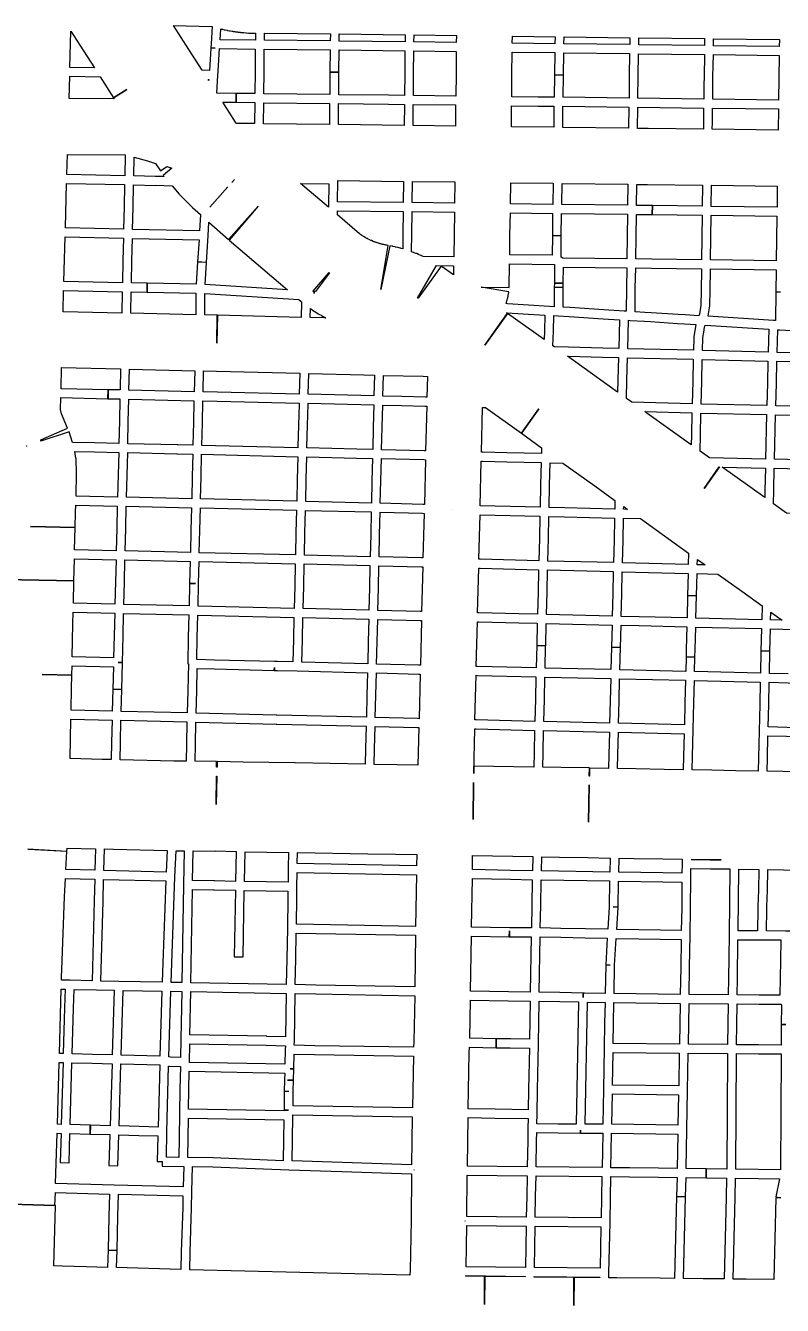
# Model space of a CAD drawing. Extents: x 0 to 1129, y 203 to 1017.
# Drawn here: x 522.6 to 618.1, y 580.8 to 742.2 of the extents above; entities that cross this region are included whole.
import ezdxf

# ---------------------------------------------------------------- set-up
doc = ezdxf.new("R2010")
doc.units = 0
doc.layers.get('0').update_dxf_attribs({"linetype": 'CONTINUOUS'})

msp = doc.modelspace()

# ---------------------------------------------------------------- linework, layer by layer
at = {"color": 1}
for points in [[(528.312956, 741.475378), (529.448889, 739.697378), (531.283333, 736.846933), (528.185933, 736.910422), (528.312956, 741.475378)], [(541.274, 742.173911), (546.092956, 742.068089), (546.114179, 742.068089), (545.987179, 739.866756), (545.944846, 739.351689), (546.50929, 739.3164), (545.944846, 739.344622), (545.775512, 736.515356), (544.886512, 736.536579), (543.20729, 739.147112), (541.274, 742.173911)], [(547.228889, 741.757645), (547.327667, 741.729423), (547.37, 741.722424), (547.412333, 741.715425), (547.652222, 741.65898), (547.708667, 741.644982), (547.772155, 741.637983), (548.012067, 741.581538), (548.047333, 741.574539), (548.0826, 741.574539), (548.329556, 741.518095), (548.371889, 741.511096), (548.428333, 741.504097), (548.668222, 741.468807), (548.717622, 741.461808), (548.767, 741.44781), (549.006889, 741.412521), (549.063333, 741.405522), (549.112734, 741.398523), (549.3526, 741.370301), (549.387889, 741.363302), (549.430222, 741.356302), (549.670111, 741.32808), (549.733622, 741.321081), (549.804155, 741.321081), (550.037, 741.292859), (550.086378, 741.292859), (550.121667, 741.28586), (550.361556, 741.264637), (550.410956, 741.264637), (550.460333, 741.257638), (550.700222, 741.236414), (550.756667, 741.236414), (550.799, 741.236414), (550.911889, 741.229415), (551.074155, 741.222416), (551.236444, 741.222416), (551.610378, 741.229415), (551.596379, 740.347482), (547.151357, 740.39686), (547.228889, 741.757645)], [(552.739266, 741.228422), (561.0366, 741.129644), (561.029601, 740.240644), (552.725223, 740.332355), (552.739266, 741.228422)], [(562.165489, 741.115533), (570.462822, 741.002644), (570.455823, 740.127755), (562.15849, 740.226533), (562.165489, 741.115533)], [(571.591711, 740.988533), (576.939845, 740.917977), (576.925621, 740.043089), (571.584576, 740.113644), (571.591711, 740.988533)], [(583.9954, 740.833311), (589.378778, 740.769822), (589.36478, 739.894933), (583.981379, 739.958422), (583.9954, 740.833311)], [(547.073667, 739.267203), (551.561, 739.217826), (551.561, 739.133159), (551.547002, 739.111936), (551.547002, 739.097938), (551.561, 736.395671), (551.525711, 733.594604), (549.162111, 733.629893), (549.140888, 732.501004), (551.511555, 732.465715), (551.483332, 729.812826), (549.218488, 729.83405), (549.07031, 730.01045), (547.454599, 732.522228), (549.140888, 732.501004), (549.154886, 733.629893), (546.727775, 733.66516), (546.861842, 735.90176), (546.897108, 736.430938), (546.904108, 736.430938), (547.073667, 739.267203)], [(552.682822, 739.203692), (561.015444, 739.111981), (560.987222, 736.296803), (562.116111, 736.282805), (562.144333, 739.09796), (570.441667, 738.999182), (570.413444, 736.184004), (570.385222, 733.368849), (568.374378, 733.390072), (562.087889, 733.46065), (562.116111, 736.282873), (560.987222, 736.289872), (560.959, 733.474694), (552.6546, 733.580538), (552.689889, 736.395716), (552.675891, 739.062694), (552.675891, 739.097983), (552.682822, 739.203692)], [(590.507667, 740.755688), (598.812067, 740.649866), (598.797843, 739.774977), (590.493465, 739.880799), (590.507667, 740.755688)], [(599.940956, 740.635755), (608.245333, 740.536977), (608.231335, 739.655022), (599.926935, 739.760866), (599.940956, 740.635755)], [(609.374222, 740.522889), (617.671556, 740.424111), (617.657557, 739.542155), (609.360224, 739.640956), (609.374222, 740.522889)], [(571.570556, 738.985026), (576.911622, 738.914471), (576.890399, 736.099293), (576.855133, 733.291204), (571.514066, 733.354693), (571.542288, 736.169871), (571.570556, 738.985026)], [(583.967178, 738.829804), (589.350556, 738.766315), (589.315266, 735.958182), (590.444155, 735.936958), (590.479444, 738.752114), (598.783845, 738.646292), (598.741489, 735.831136), (598.706222, 733.023003), (590.387711, 733.128847), (590.444155, 735.936958), (589.315266, 735.950957), (589.258822, 733.135779), (587.240956, 733.157002), (583.910734, 733.199335), (583.946, 736.028624), (583.967178, 738.829804)], [(599.912734, 738.632248), (608.217111, 738.526404), (608.167711, 735.718315), (608.160712, 734.737582), (608.13249, 732.903137), (599.835156, 733.008982), (599.870423, 735.81707), (599.912734, 738.632248)], [(609.346, 738.512406), (617.643333, 738.413605), (617.601, 735.605517), (617.558667, 732.790339), (609.261333, 732.889116), (609.289556, 734.723561), (609.296555, 735.697228), (609.346, 738.512406)], [(528.157711, 735.7886), (532.017111, 735.703933), (533.7034, 733.058111), (535.361444, 734.116444), (533.7034, 733.051044), (533.781, 732.931111), (528.073044, 732.980511), (528.157711, 735.7886)], [(545.620222, 735.386444), (545.711933, 735.386444), (545.704934, 735.252378), (545.620222, 735.386444)], [(552.640511, 732.451333), (560.944889, 732.345489), (560.916667, 729.699667), (552.612289, 729.798444), (552.640511, 732.451333)], [(562.073778, 732.3314), (568.367333, 732.260822), (570.371111, 732.239599), (570.342889, 729.58671), (562.045556, 729.685488), (562.073778, 732.3314)], [(571.5, 732.225556), (576.841044, 732.162067), (576.819821, 729.502111), (571.47171, 729.572667), (571.5, 732.225556)], [(583.8966, 732.070401), (587.233889, 732.028068), (589.237667, 732.006845), (589.216444, 729.346911), (583.875377, 729.4104), (583.8966, 732.070401)], [(590.366556, 731.999846), (598.692111, 731.894001), (598.649778, 729.219957), (590.3454, 729.332846), (590.366556, 731.999846)], [(599.821, 731.879912), (608.118333, 731.774068), (608.090111, 729.967846), (608.083112, 729.107068), (601.105179, 729.198801), (599.778734, 729.2058), (599.821, 731.879912)], [(609.247222, 731.76007), (617.544556, 731.661292), (617.509266, 728.994292), (609.211933, 729.09307), (609.218932, 729.960914), (609.247222, 731.76007)], [(527.875489, 725.925091), (535.178, 725.86158), (535.121556, 723.24398), (527.804956, 723.39918), (527.875489, 725.925091)], [(536.306889, 725.572359), (537.957889, 725.099648), (539.002111, 724.79627), (539.594778, 723.879025), (540.399111, 724.394092), (541.055266, 724.203603), (539.961667, 723.279314), (540.088667, 723.131159), (538.959778, 723.159381), (538.959778, 723.145157), (536.250444, 723.215735), (536.306889, 725.572359)], [(527.776734, 722.270517), (535.093333, 722.115317), (535.022778, 719.307183), (534.966333, 716.499095), (527.621489, 716.654294), (527.776734, 722.270517)], [(536.222222, 722.087027), (539.016222, 722.016449), (539.016222, 722.030673), (541.0694, 721.981273), (541.774956, 721.148717), (541.916067, 720.979384), (542.064222, 720.831206), (543.397711, 719.490673), (543.524734, 719.36365), (543.644667, 719.250761), (544.660667, 718.354717), (544.540734, 716.287428), (536.095222, 716.470895), (536.151667, 719.278984), (536.222222, 722.087027)], [(548.117889, 721.833027), (545.846, 719.271849), (545.846, 719.285847), (548.117889, 721.833027)], [(548.957489, 722.778449), (548.964488, 722.778449), (548.61171, 722.390405), (548.957489, 722.778449)], [(557.290111, 722.270517), (560.824956, 722.228206), (560.803733, 719.420072), (560.803733, 719.271917), (557.290111, 722.270517)], [(561.960889, 722.630294), (570.272333, 722.531516), (570.237044, 719.864516), (561.939711, 719.963294), (561.960889, 722.630294)], [(571.401222, 722.517405), (576.735222, 722.453916), (576.699933, 719.786893), (571.365933, 719.850405), (571.401222, 722.517405)], [(583.790778, 722.362182), (589.124778, 722.291627), (589.089489, 719.624627), (583.755489, 719.695182), (583.790778, 722.362182)], [(590.253667, 722.277516), (598.558067, 722.164627), (598.515711, 719.511738), (590.218378, 719.610516), (590.253667, 722.277516)], [(599.686956, 722.150516), (601.020444, 722.143517), (607.984289, 722.051783), (607.949, 719.391827), (601.655444, 719.46945), (601.641446, 718.340561), (607.935002, 718.262938), (607.892668, 715.447783), (607.850335, 712.632628), (601.563824, 712.717294), (599.560046, 712.745517), (599.609446, 715.553605), (599.630669, 718.368783), (601.641491, 718.340561), (601.64849, 719.46945), (599.644713, 719.497672), (599.686956, 722.150516)], [(609.113178, 722.037627), (617.410511, 721.938849), (617.382289, 719.271849), (609.077889, 719.377694), (609.113178, 722.037627)], [(551.934956, 719.419824), (548.266067, 715.130046), (555.625, 708.850624), (545.253333, 709.50678), (545.422667, 712.314891), (544.293778, 712.378402), (544.124444, 709.55618), (537.943778, 709.683157), (537.915556, 708.554268), (544.089178, 708.427291), (544.089178, 705.703824), (535.855333, 705.901379), (535.918822, 708.589557), (537.915556, 708.554268), (537.936779, 709.683157), (535.947089, 709.718446), (536.003534, 712.526557), (536.067045, 715.341735), (544.470201, 715.158268), (544.293823, 712.378402), (545.422712, 712.321958), (545.620267, 715.680402), (545.726112, 717.394891), (548.181445, 715.214713), (551.934956, 719.419824)], [(561.925622, 718.834224), (570.222956, 718.735446), (570.187667, 715.920268), (570.159444, 714.008224), (569.954822, 714.071735), (569.891333, 714.092958), (569.827845, 714.106957), (569.595, 714.170445), (569.545622, 714.177444), (569.503266, 714.184444), (569.2634, 714.247932), (569.214, 714.254931), (569.171667, 714.276154), (568.924734, 714.325555), (568.861222, 714.346778), (568.797711, 714.353777), (568.550778, 714.410221), (567.414822, 708.878666), (568.325, 714.452532), (568.162734, 714.480754), (568.092155, 714.487753), (568.035711, 714.501752), (567.936956, 714.51575), (567.908734, 714.522749), (567.767622, 714.550971), (567.668822, 714.579193), (567.626511, 714.586193), (567.541845, 714.607416), (567.4854, 714.621414), (567.3866, 714.649636), (567.337222, 714.656635), (567.259622, 714.684857), (567.203178, 714.691857), (567.104378, 714.727123), (567.090379, 714.727123), (566.97749, 714.76239), (566.956267, 714.769389), (566.85749, 714.804678), (566.815156, 714.825901), (566.73049, 714.854123), (566.674045, 714.875346), (566.589378, 714.903568), (566.539978, 714.924791), (566.455312, 714.960058), (566.434089, 714.967057), (566.215378, 715.058791), (566.151866, 715.087013), (566.060133, 715.13639), (566.024866, 715.150389), (565.8132, 715.256233), (565.799201, 715.256233), (565.777978, 715.263232), (565.707445, 715.312633), (565.658045, 715.326631), (565.651046, 715.33363), (565.566379, 715.383007), (565.516979, 715.404231), (565.446424, 715.453631), (565.411135, 715.467629), (565.319424, 715.53114), (565.291201, 715.545138), (565.213579, 715.594539), (565.164201, 715.615762), (565.086602, 715.672206), (565.044246, 715.700428), (565.016023, 715.714427), (564.966646, 715.749693), (564.917268, 715.784982), (564.839646, 715.841427), (564.811424, 715.855425), (564.776157, 715.883647), (564.726757, 715.918914), (564.719758, 715.925913), (561.918691, 718.317735), (561.925622, 718.834224)], [(571.351845, 718.721335), (576.685845, 718.657824), (576.636444, 715.849735), (576.601178, 713.020446), (572.734734, 713.069824), (572.572444, 713.140402), (572.530111, 713.1544), (572.494822, 713.175623), (572.254956, 713.267334), (572.2126, 713.295556), (572.156155, 713.31678), (571.923333, 713.415557), (571.873933, 713.429556), (571.831622, 713.443554), (571.591711, 713.535287), (571.556444, 713.549286), (571.521178, 713.56351), (571.288333, 713.648176), (571.281334, 713.648176), (571.316623, 715.905954), (571.351845, 718.721335)], [(583.7414, 718.566113), (589.0754, 718.495557), (589.040111, 715.687446), (590.169, 715.673448), (590.204289, 718.481559), (598.501622, 718.382781), (598.480399, 715.57467), (598.430999, 712.759492), (590.373577, 712.858293), (590.133666, 712.978226), (590.168955, 715.666381), (589.040066, 715.687604), (589.004777, 713.204049), (583.663733, 713.274604), (583.691955, 715.751093), (583.7414, 718.566113)], [(609.063778, 718.248669), (617.368155, 718.142825), (617.325845, 715.228892), (617.283489, 712.519558), (608.979111, 712.618313), (609.021444, 715.433491), (609.063778, 718.248669)], [(527.586222, 715.525293), (534.938111, 715.370093), (534.8746, 712.554915), (534.818155, 709.746804), (527.423933, 709.894982), (527.586222, 715.525293)], [(574.435111, 711.919667), (576.587044, 711.891444), (576.573046, 710.727266), (574.999646, 711.849111), (572.099801, 707.792155), (572.043357, 707.799154), (574.435111, 711.919667)], [(583.649667, 712.145602), (589.322333, 712.068003), (589.287044, 709.690269), (590.415933, 709.676271), (590.444155, 711.729449), (598.416956, 711.630649), (598.367556, 709.062426), (598.332289, 706.155537), (598.113556, 706.169761), (595.524155, 706.332028), (591.234378, 706.607183), (590.380667, 706.656583), (590.408889, 709.15425), (589.28, 709.168248), (589.251778, 706.727026), (588.694378, 706.762315), (583.360378, 707.100982), (583.184, 707.11498), (583.205223, 707.171425), (583.205223, 707.178424), (583.24049, 707.270157), (583.247489, 707.305424), (583.254488, 707.34069), (583.28271, 707.425357), (583.296708, 707.467713), (583.310706, 707.502979), (583.33193, 707.59469), (583.346154, 707.622912), (583.353153, 707.644135), (583.367151, 707.735846), (583.381149, 707.75007), (583.388148, 707.771294), (583.402372, 707.85596), (583.409371, 707.877183), (583.409371, 707.905406), (583.437594, 707.990072), (583.444593, 708.032428), (583.458817, 708.081806), (583.472815, 708.166472), (583.479814, 708.194695), (583.479814, 708.208693), (583.501037, 708.300404), (583.508036, 708.34276), (583.515035, 708.378026), (583.536258, 708.469737), (583.536258, 708.483961), (583.543258, 708.505184), (583.550257, 708.589851), (580.050701, 709.175451), (583.606701, 709.126073), (583.649667, 712.145602)], [(560.8814, 711.02369), (560.916667, 710.988401), (559.181, 708.624801), (559.018734, 708.6318), (559.00451, 708.3778), (558.99751, 708.370801), (559.011509, 708.631846), (558.842175, 708.645844), (560.8814, 711.02369)], [(599.545845, 711.616289), (601.549622, 711.588067), (607.836111, 711.5034), (607.800822, 708.695266), (607.7726, 706.959622), (607.7726, 706.9314), (607.596222, 705.781333), (607.525667, 705.590822), (605.768822, 705.696667), (604.908067, 705.746067), (601.493178, 705.957711), (600.717044, 706.014155), (599.461178, 706.091778), (599.496444, 709.048067), (599.545845, 711.616289)], [(608.965, 711.489334), (617.2694, 711.390579), (617.234111, 708.582445), (617.798556, 708.568447), (617.234111, 708.575446), (617.191778, 704.98418), (616.944822, 704.998178), (608.689845, 705.513245), (608.689845, 705.527243), (608.696844, 705.569576), (608.894399, 706.83251), (608.901398, 706.874865), (608.901398, 706.910132), (608.929621, 708.674021), (608.965, 711.489334)], [(527.395711, 708.765912), (534.789933, 708.617734), (534.726444, 705.929556), (527.325178, 706.09889), (527.395711, 708.765912)], [(589.28, 709.168), (590.408889, 709.161001), (590.415888, 709.676045), (589.286999, 709.683044), (589.28, 709.168)], [(545.218067, 708.384822), (557.057266, 707.622822), (557.410067, 707.319444), (557.360667, 705.379178), (546.819667, 705.6614), (546.720889, 702.133622), (546.777333, 705.6614), (545.218067, 705.689622), (545.218067, 708.384822)], [(558.517778, 706.479754), (558.708289, 706.352732), (558.743556, 706.331509), (558.778822, 706.303286), (558.983444, 706.169242), (559.025778, 706.14102), (559.061044, 706.119797), (559.265667, 705.992797), (559.308, 705.964575), (559.343266, 705.943351), (559.547889, 705.816329), (559.604333, 705.788107), (559.653711, 705.75284), (559.858333, 705.639951), (559.893622, 705.625953), (559.928889, 705.597731), (560.140556, 705.484842), (560.182889, 705.45662), (560.225222, 705.428398), (560.436889, 705.315509), (560.458112, 705.30151), (558.489601, 705.350911), (558.517778, 706.479754)], [(583.268667, 705.971754), (583.28989, 705.971754), (588.080601, 705.675398), (588.038267, 703.657532), (588.010045, 702.578021), (583.388645, 705.887088), (580.502934, 701.858354), (583.360423, 705.908243), (583.268667, 705.971754)], [(589.209444, 705.597911), (589.773889, 705.562622), (591.163845, 705.477956), (595.453622, 705.209867), (597.499711, 705.0758), (597.415044, 701.449245), (595.390111, 701.498622), (591.093266, 701.604467), (589.315266, 701.6468), (589.117711, 701.787911), (589.167111, 703.629423), (589.209444, 705.597911)], [(598.6286, 705.012289), (598.854378, 704.998065), (600.646511, 704.885176), (601.4226, 704.842865), (604.837489, 704.617088), (605.705333, 704.567687), (607.144667, 704.475977), (607.144667, 704.468977), (607.137668, 704.426644), (607.017712, 703.714044), (606.890712, 702.937911), (606.883713, 702.8956), (606.883713, 702.853244), (606.834313, 701.230489), (604.77409, 701.272799), (600.58309, 701.3716), (598.544023, 701.420977), (598.6286, 705.012289)], [(608.315889, 704.405421), (616.331, 703.904488), (616.2534, 700.997599), (607.963111, 701.202221), (608.012511, 702.796754), (608.012511, 702.824977), (608.132444, 703.523488), (608.231222, 704.151421), (608.238221, 704.165645), (608.315889, 704.405421)], [(617.459889, 703.826888), (617.713889, 703.812664), (625.743111, 703.325842), (625.679622, 700.792886), (617.382289, 700.969286), (617.459889, 703.826888)], [(590.952155, 700.475488), (591.065044, 700.475488), (595.361889, 700.369643), (597.386822, 700.320266), (597.309222, 697.50511), (597.273933, 695.945821), (591.693, 699.94631), (590.952155, 700.475488)], [(527.134667, 699.050469), (534.564155, 698.874069), (534.507711, 696.22118), (533.011933, 696.249402), (532.997935, 695.120513), (534.479579, 695.092291), (534.423135, 692.291247), (534.359646, 689.476069), (531.297535, 689.53958), (528.531757, 689.603091), (528.080201, 690.950691), (524.524201, 689.765358), (524.531201, 689.948802), (527.903734, 691.423402), (527.120578, 693.208469), (526.986534, 693.758802), (527.028845, 695.261624), (532.9908, 695.120513), (533.012023, 696.249402), (527.064201, 696.383469), (527.134667, 699.050469)], [(535.693044, 698.845846), (543.926889, 698.655358), (543.8634, 695.995402), (535.6366, 696.192958), (535.693044, 698.845846)], [(598.515711, 700.292043), (600.554778, 700.242666), (604.745778, 700.143865), (606.806, 700.101555), (606.742511, 697.293421), (606.664889, 694.471199), (599.066067, 694.668754), (598.388734, 695.148532), (598.438111, 697.476888), (598.515711, 700.292043)], [(607.934889, 700.073332), (616.225178, 699.86871), (616.161667, 697.067643), (616.091111, 694.259555), (607.793778, 694.442977), (607.8714, 697.265199), (607.934889, 700.073332)], [(617.354067, 699.840488), (625.6514, 699.664088), (625.587889, 696.855999), (625.524378, 694.040821), (617.22, 694.231332), (617.290556, 697.032377), (617.354067, 699.840488)], [(545.055778, 698.634202), (546.671489, 698.60598), (557.184289, 698.323758), (557.120778, 695.706135), (546.805556, 695.938958), (544.992289, 695.981313), (545.055778, 698.634202)], [(558.313178, 698.295536), (565.269933, 698.126202), (566.596378, 698.09798), (566.539933, 695.480358), (558.249667, 695.677913), (558.313178, 698.295536)], [(567.725266, 698.069758), (572.748822, 697.949802), (573.278, 697.935804), (573.214511, 695.318182), (573.031044, 695.325181), (570.032444, 695.395736), (567.668822, 695.452181), (567.725266, 698.069758)], [(535.608378, 695.064227), (543.835178, 694.866671), (543.785778, 692.115027), (543.701111, 689.271627), (541.782, 689.306893), (541.697333, 689.306893), (535.488444, 689.448004), (535.551933, 692.263182), (535.608378, 695.064227)], [(544.964067, 694.852583), (546.777333, 694.810227), (557.113711, 694.577405), (557.113711, 694.457471), (557.113711, 694.443247), (557.022, 691.762136), (556.937333, 689.123381), (556.937333, 689.109157), (556.937333, 689.095159), (556.937333, 688.939914), (544.83, 689.243314), (544.914667, 692.086714), (544.964067, 694.852583)], [(558.2426, 694.549228), (566.511711, 694.351672), (566.448222, 691.543561), (566.448222, 691.536562), (566.377667, 688.721406), (564.373889, 688.770784), (558.066222, 688.911895), (558.066222, 689.081228), (558.066222, 689.088228), (558.066222, 689.109451), (558.150889, 691.727073), (558.2426, 694.422295), (558.2426, 694.436294), (558.2426, 694.443293), (558.2426, 694.549228)], [(567.6406, 694.323111), (570.004222, 694.266667), (573.002822, 694.196111), (573.186289, 694.189112), (573.045178, 688.558801), (572.875845, 688.5658), (567.506556, 688.6928), (567.577111, 691.515023), (567.6406, 694.323111)], [(580.241845, 694.012667), (580.418222, 694.005668), (580.601667, 693.998668), (585.124289, 690.76018), (587.325622, 693.843446), (587.332622, 693.843446), (585.124244, 690.76018), (587.671288, 688.93278), (587.650065, 688.206046), (583.31091, 688.304846), (580.284065, 688.382446), (580.100643, 688.389445), (580.241845, 694.012667)], [(600.702956, 693.490556), (606.636667, 693.342378), (606.573178, 690.534289), (606.544956, 689.313667), (600.956956, 693.314155), (600.702956, 693.490556)], [(607.765556, 693.314155), (616.062889, 693.130734), (615.928822, 687.507444), (608.838, 687.669711), (607.659711, 688.516378), (607.702067, 690.506067), (607.765556, 693.314155)], [(617.191778, 693.102511), (625.496155, 692.912), (625.432667, 690.103889), (625.355044, 687.288734), (617.057711, 687.479222), (617.191778, 693.102511)], [(522.732, 689.165602), (522.732, 689.158602), (522.661444, 689.137379), (522.732, 689.165602)], [(528.806822, 688.467113), (531.269222, 688.410668), (534.345444, 688.347157), (534.345444, 688.333159), (534.345444, 688.318935), (534.267845, 685.532002), (534.190222, 682.716846), (528.962067, 682.829735), (529.025556, 685.771891), (529.032555, 685.948268), (529.025556, 686.124668), (528.990289, 687.133602), (528.976065, 687.50049), (528.912576, 687.860335), (528.806822, 688.467113)], [(535.474333, 688.319003), (541.669111, 688.177892), (541.753778, 688.177892), (543.672889, 688.142625), (543.6094, 685.320403), (543.545889, 682.505225), (535.319111, 682.688692), (535.396734, 685.49678), (535.474333, 688.304914), (535.474333, 688.311913), (535.474333, 688.319003)], [(544.801778, 688.114222), (556.930289, 687.810822), (556.859711, 684.995667), (556.796222, 682.187556), (544.674778, 682.476822), (544.738289, 685.292), (544.801778, 688.114222)], [(558.059178, 687.7826), (564.345667, 687.641489), (566.349444, 687.592111), (566.285933, 684.784), (566.208333, 681.968822), (557.925111, 682.159333), (557.9886, 684.967444), (558.059178, 687.7826)], [(567.478333, 687.564047), (572.847622, 687.437047), (573.016956, 687.430048), (572.889933, 681.792648), (572.706511, 681.799647), (567.337222, 681.940758), (567.414822, 684.748892), (567.478333, 687.564047)], [(580.072511, 687.260669), (580.255933, 687.25367), (583.282778, 687.17607), (587.621933, 687.07727), (587.558444, 684.255048), (587.494956, 681.439892), (579.945489, 681.623337), (580.072511, 687.260669)], [(588.750822, 687.04898), (590.373622, 686.999602), (594.388222, 684.128003), (596.928222, 682.307647), (596.9, 681.20698), (590.592333, 681.362225), (588.623845, 681.411602), (588.687333, 684.226758), (588.750822, 687.04898)], [(610.086822, 686.51269), (610.101046, 686.51269), (608.167801, 683.81749), (610.086822, 686.51269)], [(610.467845, 686.505691), (615.9006, 686.378691), (615.844155, 683.57058), (615.844155, 683.563581), (615.822932, 682.667514), (610.467845, 686.505691)], [(617.029489, 686.350469), (625.326822, 686.15998), (625.263333, 683.344802), (625.192778, 680.536691), (618.581711, 680.691913), (616.937778, 681.870202), (616.973044, 683.542358), (617.029489, 686.350469)], [(528.933845, 681.701162), (534.162, 681.588274), (534.098511, 678.766051), (534.035, 675.950873), (528.7786, 676.077873), (528.856222, 678.864807), (523.211778, 679.020051), (528.856222, 678.871873), (528.905622, 680.833318), (528.933845, 681.701162)], [(535.290889, 681.560051), (543.517667, 681.376584), (543.447111, 678.554362), (543.376556, 675.725096), (535.163889, 675.922651), (535.2274, 678.744873), (535.290889, 681.560051)], [(544.646556, 681.348362), (556.768, 681.059096), (556.697444, 678.243918), (556.626889, 675.435829), (544.505444, 675.703918), (544.576, 678.533207), (544.646556, 681.348362)], [(576.396556, 681.157873), (576.403555, 681.157873), (576.403555, 681.150874), (576.396556, 681.150874), (576.396556, 681.157873)], [(598.035933, 681.517695), (598.522778, 681.171985), (598.028889, 681.178984), (598.035933, 681.517695)], [(557.896889, 681.030873), (566.180111, 680.840362), (566.123667, 678.01814), (566.060155, 675.202985), (557.755778, 675.407607), (557.826333, 678.215695), (557.896889, 681.030873)], [(567.309, 680.812117), (572.678289, 680.671006), (572.861711, 680.664007), (572.7206, 675.040741), (572.551266, 675.04774), (567.189044, 675.17474), (567.252556, 677.989895), (567.309, 680.812117)], [(579.917266, 680.494629), (587.466734, 680.311184), (587.403222, 677.496029), (587.332667, 674.680851), (579.945489, 674.871362), (579.776155, 674.878361), (579.917266, 680.494629)], [(588.595622, 680.282962), (590.564111, 680.233584), (596.878822, 680.07834), (596.829444, 677.263184), (596.751845, 674.455073), (588.461556, 674.652629), (588.532111, 677.474851), (588.595622, 680.282962)], [(598.007711, 680.05023), (600.1526, 680.007919), (603.652155, 677.51023), (606.227444, 675.661697), (606.185111, 674.222364), (597.880734, 674.426964), (597.958333, 677.242142), (598.007711, 680.05023)], [(528.750378, 674.949639), (534.006778, 674.822639), (533.929178, 672.014528), (533.865667, 669.206417), (528.630444, 669.32635), (528.686889, 672.148572), (517.630822, 672.381417), (528.679845, 672.155639), (528.708067, 673.446795), (528.750378, 674.949639)], [(535.135667, 674.794417), (543.348333, 674.596862), (543.277778, 671.831084), (544.032734, 671.809861), (543.277778, 671.81686), (543.221333, 668.987571), (534.994556, 669.178082), (535.058067, 671.986193), (535.135667, 674.794417)], [(607.335178, 674.864973), (608.294734, 674.173528), (607.314, 674.194751), (607.335178, 674.864973)], [(544.477222, 674.575684), (556.598667, 674.307595), (556.542222, 671.485373), (556.471667, 668.677239), (544.350222, 668.959461), (544.406667, 671.802862), (544.477222, 674.575684)], [(557.727556, 674.279373), (566.031933, 674.07475), (565.968444, 671.259595), (565.904956, 668.451461), (557.600556, 668.649017), (557.671111, 671.457151), (557.727556, 674.279373)], [(567.160822, 674.045377), (572.523044, 673.918377), (572.692378, 673.911378), (572.551266, 668.288089), (572.381933, 668.295088), (567.033845, 668.422065), (567.097333, 671.230199), (567.160822, 674.045377)], [(579.747933, 673.749043), (579.917266, 673.742044), (587.304444, 673.551533), (587.233889, 670.743422), (587.163333, 667.935311), (584.820889, 667.991755), (579.783222, 668.111688), (579.606822, 668.118687), (579.747933, 673.749043)], [(588.433333, 673.523378), (596.723622, 673.325823), (596.660111, 670.524779), (596.5966, 667.702556), (588.292222, 667.907156), (588.362778, 670.715267), (588.433333, 673.523378)], [(597.852511, 673.297646), (606.156889, 673.093046), (606.086333, 670.291979), (607.215222, 670.263757), (607.285778, 673.064824), (609.917489, 673.008379), (612.930222, 670.842313), (615.484333, 669.014912), (615.442, 667.25809), (607.151711, 667.455646), (607.215222, 670.25669), (606.086333, 670.291979), (606.022822, 667.483868), (599.9974, 667.632023), (597.725489, 667.674379), (597.789, 670.489535), (597.852511, 673.297646)], [(528.602222, 668.19631), (533.837444, 668.076377), (533.766889, 665.261199), (533.696333, 662.438977), (528.489333, 662.565999), (528.566956, 666.679377), (528.602222, 668.19631)], [(616.592067, 668.217533), (618.017266, 667.194489), (616.570889, 667.229755), (616.592067, 668.217533)], [(534.966333, 668.048154), (543.200155, 667.857643), (543.122556, 665.063643), (543.044956, 661.684043), (543.129622, 661.684043), (543.052, 658.311488), (543.052, 658.304489), (542.981444, 655.496355), (534.655889, 655.693911), (534.733489, 658.473822), (533.6046, 658.502044), (533.527, 655.722133), (528.334111, 655.827977), (528.404667, 658.629022), (528.432889, 660.251822), (524.700511, 660.343533), (528.432889, 660.265911), (528.461111, 661.437155), (533.668111, 661.310133), (533.6046, 658.509089), (534.733489, 658.473822), (534.811111, 661.846355), (534.253711, 661.860579), (534.253711, 661.867578), (534.811111, 661.85358), (534.895778, 665.23318), (534.966333, 668.048154)], [(544.329044, 667.829331), (556.443444, 667.547108), (556.379933, 664.73902), (556.316444, 661.930886), (554.390289, 661.966175), (554.002222, 661.973174), (546.431622, 662.17073), (544.187933, 662.227174), (544.251444, 665.028219), (544.329044, 667.829331)], [(557.572333, 667.518886), (565.876734, 667.321331), (565.813222, 664.499108), (565.742667, 661.69102), (557.445333, 661.902664), (557.508822, 664.710798), (557.572333, 667.518886)], [(567.005622, 667.293199), (572.353711, 667.166221), (572.530111, 667.159222), (572.389, 661.528889), (572.2126, 661.535888), (566.871556, 661.662911), (566.942111, 664.470999), (567.005622, 667.293199)], [(618.779312, 660.421223), (616.415712, 660.477668), (616.472156, 663.285756), (615.343267, 663.313978), (615.286823, 660.50589), (606.982423, 660.71049), (607.024779, 662.509668), (605.89589, 662.53789), (605.853534, 660.738712), (597.549156, 660.936267), (597.612645, 663.737312), (596.483756, 663.765534), (596.420267, 660.96449), (588.122934, 661.147934), (588.186423, 663.956045), (587.071668, 663.984267), (586.994045, 661.176156), (579.613934, 661.359601), (579.613934, 661.3666), (579.437534, 661.373599), (579.585667, 666.989821)], [(579.585667, 666.989821), (579.755, 666.982822), (584.799711, 666.862889), (587.135111, 666.806444), (587.064556, 663.998333), (588.193444, 663.970111), (588.264, 666.778222), (596.568378, 666.573622), (596.490778, 663.779622), (597.619667, 663.7514), (597.697266, 666.5454), (599.969178, 666.503044), (605.9946, 666.354889), (605.917, 663.546778), (605.895777, 662.551933), (607.024666, 662.516667), (607.045889, 663.518556), (607.123489, 666.326667), (615.413778, 666.129111), (615.343222, 663.328067), (616.472111, 663.299845), (616.542667, 666.100889), (619.647111, 666.023266)], [(553.981044, 661.218625), (553.974045, 660.844692), (554.362112, 660.837693), (556.859756, 660.788315), (565.707445, 660.562537), (565.643934, 657.754404), (565.580423, 654.946315), (554.305668, 655.221471), (554.221001, 655.221471), (544.110378, 655.468404), (544.180934, 658.283582), (544.244423, 661.09876), (546.403445, 661.042315), (553.967001, 660.84476), (553.981044, 661.218625)], [(566.836289, 660.534247), (572.184378, 660.407225), (572.360778, 660.400226), (572.219667, 654.769892), (572.043266, 654.776892), (566.709266, 654.918003), (566.772778, 657.726091), (566.836289, 660.534247)], [(579.409266, 660.245004), (579.585667, 660.238004), (579.585667, 660.231005), (586.965778, 660.047561), (586.902289, 657.23945), (586.831711, 654.431339), (579.437489, 654.607739), (579.275222, 654.614738), (579.409266, 660.245004)], [(588.094667, 660.019226), (596.392, 659.835781), (596.328511, 657.02767), (596.265, 654.219559), (587.9606, 654.403004), (588.031178, 657.211115), (588.094667, 660.019226)], [(597.520889, 659.807559), (605.825266, 659.610004), (605.754734, 656.794826), (605.691222, 653.986737), (597.386822, 654.191337), (597.4574, 656.999448), (597.520889, 659.807559)], [(606.954155, 659.581781), (615.265622, 659.39127), (615.202111, 656.569048), (615.110378, 653.196515), (615.032778, 649.823937), (614.997489, 648.165892), (612.168222, 648.21527), (609.134333, 648.271714), (606.671933, 648.31407), (606.714289, 650.021492), (606.806, 653.401115), (606.883622, 656.77367), (606.954155, 659.581781)], [(616.394511, 659.363048), (618.758111, 659.292515), (622.328222, 659.214892), (623.181933, 659.18667), (624.677711, 659.158448), (624.614222, 656.34327), (624.550734, 653.542226), (622.187111, 653.591626), (618.617, 653.676293), (616.2534, 653.732737), (616.323933, 656.540826), (616.394511, 659.363048)], [(528.312956, 654.699134), (533.498778, 654.593289), (533.435266, 651.764023), (533.378822, 649.612089), (532.242889, 649.640312), (528.235333, 649.739067), (528.312956, 654.699134)], [(534.627667, 654.565112), (542.953222, 654.367556), (542.889711, 651.559468), (542.840333, 649.407512), (541.281044, 649.407512), (534.507711, 649.583912), (534.564155, 651.735846), (534.627667, 654.565112)], [(544.082111, 654.339425), (554.199778, 654.092491), (554.2774, 654.092491), (565.552155, 653.817336), (565.488667, 651.002158), (565.446333, 649.033647), (556.612778, 649.188892), (556.535178, 649.188892), (550.037, 649.294714), (546.777333, 649.372313), (546.763335, 648.673825), (546.685735, 648.673825), (546.692734, 649.372313), (543.96929, 649.400536), (544.018668, 651.531336), (544.082111, 654.339425)], [(566.681044, 653.789114), (572.015044, 653.648003), (572.191444, 653.641004), (572.078556, 648.927892), (569.453889, 648.963182), (566.575222, 649.012559), (566.617556, 650.974004), (566.681044, 653.789114)], [(579.247, 653.485714), (579.409266, 653.478714), (586.803489, 653.302314), (586.732956, 650.494203), (586.6906, 648.666803), (579.141178, 648.80087), (579.126954, 647.862492), (579.112956, 647.862492), (579.247, 653.485714)], [(587.932378, 653.274115), (596.236778, 653.09067), (596.159178, 650.275492), (596.116822, 648.497492), (593.732067, 648.539848), (593.710844, 647.545004), (593.696846, 647.545004), (593.710844, 648.553937), (590.133666, 648.603337), (587.819444, 648.64567), (587.861799, 650.466004), (587.932378, 653.274115)], [(597.3586, 653.062448), (605.663, 652.857848), (605.5854, 650.049714), (605.543044, 648.335226), (603.158289, 648.377559), (599.559933, 648.441048), (597.245711, 648.483404), (597.288067, 650.24727), (597.3586, 653.062448)], [(616.225178, 652.603848), (618.588778, 652.547404), (622.158889, 652.469781), (624.522511, 652.413337), (624.451933, 649.591115), (624.416667, 647.996559), (622.377622, 648.031848), (618.094889, 648.109448), (616.126378, 648.13767), (616.161667, 649.795714), (616.225178, 652.603848)], [(546.678556, 647.54471), (546.735, 647.54471), (546.643266, 643.967555), (546.678556, 647.54471)], [(579.091778, 646.733332), (579.105776, 646.733332), (579.028176, 642.069599), (579.091778, 646.733332)], [(593.675622, 646.415821), (593.689621, 646.415821), (593.59791, 641.716821), (593.675622, 646.415821)], [(527.840222, 638.457425), (531.410333, 638.372759), (531.339778, 635.649314), (527.685, 635.748092), (527.819044, 638.041159), (522.880155, 638.323381), (527.819044, 638.076425), (527.840222, 638.457425)], [(532.539222, 638.344762), (533.668111, 638.31654), (540.455556, 638.14014), (540.328556, 635.437873), (532.468667, 635.620889), (532.539222, 638.344762)], [(541.584444, 638.119052), (542.607489, 638.119052), (542.529889, 633.815163), (542.311178, 621.50323), (540.942378, 621.524453), (541.041178, 623.958631), (541.429222, 634.838275), (541.584444, 638.119052)], [(543.736378, 638.112053), (546.586822, 638.083831), (546.586822, 638.098055), (549.148, 638.027477), (549.077444, 634.259833), (546.410444, 634.30921), (546.332822, 634.30921), (543.665845, 634.358588), (543.736378, 638.112053)], [(550.276889, 637.999164), (555.766111, 637.914498), (555.730822, 635.953076), (555.7026, 634.146854), (552.943889, 634.196231), (550.206333, 634.238564), (550.276889, 637.999164)], [(556.895, 637.893274), (565.777933, 637.738052), (569.270444, 637.688652), (571.923333, 637.639274), (571.916334, 636.221097), (556.866823, 636.496274), (556.895, 637.893274)], [(578.978889, 637.512274), (586.563622, 637.378208), (586.528333, 635.593163), (583.762556, 635.642564), (578.971845, 635.734274), (578.978889, 637.512274)], [(587.692511, 637.35712), (589.943222, 637.314787), (593.520378, 637.265386), (596.314378, 637.201898), (596.272067, 635.438009), (587.657222, 635.572053), (587.692511, 637.35712)], [(597.443266, 637.1879), (599.362378, 637.15261), (602.953667, 637.089122), (605.401933, 637.039722), (605.394934, 636.461189), (605.387935, 635.2829), (602.981979, 635.325233), (602.97498, 635.325233), (597.401114, 635.424011), (597.443266, 637.1879)], [(606.516734, 635.889948), (608.986155, 635.840571), (611.4274, 635.819348), (611.321556, 627.486748), (611.258067, 621.983414), (611.229845, 619.951414), (606.290956, 619.979637), (606.354444, 623.40157), (606.425, 627.458526), (606.481444, 630.852236), (606.502668, 634.70457), (606.509667, 634.70457), (606.516734, 635.889948)], [(606.530822, 637.025836), (608.943845, 636.98348), (610.3126, 636.955258), (609.000289, 636.969482), (606.530822, 637.01886), (606.530822, 637.025836)], [(527.621489, 634.619903), (531.311556, 634.521125), (531.248067, 631.804748), (530.979933, 621.715281), (528.171845, 621.785859), (527.127622, 621.807082), (527.141621, 622.15986), (527.169843, 623.140593), (527.162844, 623.140593), (527.494466, 632.326904), (527.621489, 634.619903)], [(532.440444, 634.493016), (540.279178, 634.309572), (539.912289, 624.001394), (539.919288, 624.001394), (539.813444, 621.54606), (534.352466, 621.644861), (532.108777, 621.687171), (532.376911, 631.776638), (532.440444, 634.493016)], [(556.852667, 635.367792), (571.909222, 635.092614), (571.789266, 628.587414), (556.746822, 628.86257), (556.789178, 632.115192), (556.824444, 633.568614), (556.852667, 635.367792)], [(578.957711, 634.605905), (583.7414, 634.521238), (586.507178, 634.471838), (586.443667, 631.19806), (586.387222, 628.389972), (583.621444, 628.40397), (578.844822, 628.467481), (578.957711, 634.605905)], [(587.636067, 634.450728), (596.250889, 634.309617), (596.201489, 631.035839), (596.032155, 628.213617), (593.217, 628.270061), (590.112556, 628.333572), (587.516111, 628.38295), (587.572556, 631.17695), (587.636067, 634.450728)], [(597.379778, 634.295438), (602.960734, 634.19666), (605.373711, 634.154327), (605.352488, 630.859371), (605.30311, 628.044216), (602.692532, 628.093593), (599.954977, 628.142993), (597.168043, 628.192394), (597.33031, 630.993438), (596.688266, 631.028704), (597.33031, 631.021705), (597.379778, 634.295438)], [(612.556289, 635.805282), (615.082155, 635.755904), (615.025711, 633.145326), (614.969266, 631.113326), (614.962267, 630.753504), (614.912867, 628.015948), (612.457534, 628.029946), (612.556289, 635.805282)], [(616.211044, 635.74177), (624.134444, 635.593615), (624.120446, 634.93746), (624.021668, 630.774659), (624.776624, 630.753436), (624.021668, 630.760435), (623.965224, 627.945257), (621.488713, 627.96648), (618.454846, 627.987703), (616.041824, 628.001702), (616.091224, 630.725146), (616.098223, 631.092035), (616.154668, 633.116968), (616.211044, 635.74177)], [(543.651711, 633.230105), (546.311667, 633.180728), (546.396333, 633.180728), (549.056289, 633.13135), (548.915178, 624.74935), (550.044067, 624.735126), (550.185178, 633.110082), (552.922734, 633.067749), (555.681444, 633.018371), (555.667446, 632.129348), (555.674445, 632.129348), (555.610957, 628.312304), (555.540401, 624.502304), (555.483957, 621.263793), (543.440135, 621.482526), (543.651711, 633.230105)], [(583.614378, 628.029224), (583.614378, 627.274268), (586.373111, 627.26027), (586.253178, 620.282314), (583.494444, 620.331692), (578.731933, 620.40227), (578.830734, 627.344937), (583.600289, 627.274359), (583.614378, 628.029224)], [(556.732734, 627.732891), (571.775178, 627.457735), (571.697556, 620.966624), (559.216289, 621.185335), (556.612778, 621.234713), (556.669222, 624.487335), (556.732734, 627.732891)], [(587.494956, 627.253113), (590.0914, 627.203735), (593.188778, 627.147291), (595.968667, 627.090846), (595.764067, 623.718268), (596.328511, 623.683002), (595.764067, 623.690001), (595.700556, 620.126957), (593.09, 620.16929), (592.927711, 620.16929), (592.913713, 619.604846), (592.906714, 619.604846), (592.913713, 620.16929), (589.985646, 620.225734), (587.382157, 620.268068), (587.494956, 627.253113)], [(597.097556, 627.069623), (599.933889, 627.013179), (602.678511, 626.963779), (605.289044, 626.914401), (605.225556, 623.414846), (605.162067, 619.99289), (596.829444, 620.112846), (596.892956, 623.675912), (597.097556, 627.069623)], [(612.4434, 626.900335), (615.456111, 626.879112), (617.869111, 626.865114), (617.819711, 624.261602), (617.728, 619.894225), (615.124511, 619.915448), (612.358734, 619.936671), (612.386956, 621.961627), (612.4434, 626.900335)], [(527.092333, 620.67729), (527.586222, 620.670291), (527.515667, 618.299624), (527.346333, 612.542291), (526.866556, 612.556515), (527.092333, 620.67729)], [(528.715111, 620.642001), (531.523222, 620.571468), (533.766889, 620.529112), (533.527, 612.387023), (531.029333, 612.443468), (528.475222, 612.514001), (528.644556, 618.271334), (528.715111, 620.642001)], [(534.895778, 620.507957), (539.778222, 620.416223), (539.5454, 612.231779), (534.655889, 612.358801), (534.895778, 620.507957)], [(540.907111, 620.395068), (542.297044, 620.373845), (542.184155, 614.348378), (542.141845, 612.027111), (540.864778, 612.076511), (540.674289, 612.118822), (540.907111, 620.395068)], [(543.425933, 620.352734), (555.469778, 620.134001), (555.378067, 614.673023), (553.042667, 614.715334), (553.042667, 614.722333), (543.320111, 614.891667), (543.425933, 620.352734)], [(556.598667, 620.112846), (559.188067, 620.063468), (571.676378, 619.83769), (571.5494, 614.030957), (571.535176, 613.346579), (559.068021, 613.537068), (556.492732, 613.586445), (556.499731, 614.087401), (556.598667, 620.112846)], [(578.710778, 619.273313), (583.480333, 619.202735), (586.239044, 619.153358), (586.161444, 614.341469), (583.7414, 614.383802), (581.970444, 614.412024), (581.956446, 613.283135), (583.727379, 613.254913), (586.140402, 613.21258), (586.041602, 607.998513), (585.999291, 605.46558), (581.815335, 605.54318), (581.808336, 605.54318), (578.428736, 605.59258), (578.56278, 612.65518), (578.584004, 613.33958), (581.949492, 613.283135), (581.970715, 614.412024), (578.619315, 614.468469), (578.710778, 619.273313)], [(587.367933, 619.139247), (589.971444, 619.096913), (592.335044, 619.05458), (592.045778, 603.631135), (589.773889, 603.659358), (587.099845, 603.701691), (587.121068, 604.887024), (587.170445, 607.984425), (587.269246, 613.762913), (587.367933, 619.139247)], [(593.463933, 619.033402), (595.6794, 618.998135), (595.63, 616.394647), (595.5806, 613.276069), (595.481845, 608.026735), (595.404222, 603.638202), (593.174667, 603.623978), (593.463933, 619.033402)], [(596.808289, 618.984024), (605.147933, 618.864069), (605.112667, 616.30998), (605.070333, 613.734691), (596.716556, 613.819358), (596.758889, 616.380513), (596.808289, 618.984024)], [(606.276822, 618.849845), (611.215711, 618.821622), (611.1734, 616.2534), (611.138111, 613.678111), (606.199222, 613.720444), (606.241556, 616.288667), (606.276822, 618.849845)], [(612.3446, 618.807489), (615.117444, 618.786266), (617.883222, 618.758043), (617.953778, 618.567555), (617.911444, 616.203932), (618.475889, 616.189934), (617.911444, 616.196933), (617.883222, 613.621644), (615.053933, 613.656933), (615.053933, 613.642709), (612.267, 613.663932), (612.302289, 616.239199), (612.3446, 618.807489)], [(543.306, 613.763026), (552.943889, 613.593693), (552.943889, 613.586694), (555.363933, 613.537316), (555.356934, 613.036383), (555.349935, 613.036383), (555.314646, 611.216027), (543.263757, 611.434761), (543.306, 613.763026)], [(556.4646, 612.457692), (559.046956, 612.408314), (571.507044, 612.217826), (571.387111, 605.705537), (556.330556, 605.945425), (556.358778, 607.772803), (556.351779, 607.772803), (556.401179, 609.169826), (555.646223, 609.205092), (556.401179, 609.183869), (556.436445, 610.616158), (555.949623, 610.630156), (556.436445, 610.623157), (556.4646, 612.457692)], [(606.185111, 612.591917), (611.124, 612.549583), (611.032289, 597.972806), (608.457, 598.008072), (608.450001, 596.879183), (611.018223, 596.843917), (610.961779, 594.445028), (610.69369, 584.122739), (608.040801, 584.143962), (605.557246, 584.172184), (605.81829, 594.494473), (604.689401, 594.52974), (604.428357, 584.186295), (602.615068, 584.207518), (597.189334, 584.256919), (596.159246, 584.270917), (596.173244, 584.884739), (596.243822, 588.059761), (596.314355, 591.234739), (596.363755, 594.409761), (596.406089, 597.020294), (598.769688, 596.992072), (602.417422, 596.949761), (604.759866, 596.921539), (604.689311, 594.536739), (605.8182, 594.494428), (605.895822, 596.907406), (608.442866, 596.879183), (608.456865, 598.008072), (605.916865, 598.036294), (606.001531, 602.946961), (606.093265, 607.892917), (606.185111, 612.591917)], [(596.702444, 612.690695), (605.049178, 612.606028), (604.971556, 608.471472), (596.624822, 608.577317), (596.702444, 612.690695)], [(612.252889, 612.535472), (615.046889, 612.514249), (615.046889, 612.528473), (617.876155, 612.493184), (617.791489, 597.888184), (614.997489, 597.930518), (612.161178, 597.95874), (612.252889, 612.535472)], [(528.447, 611.385135), (531.001111, 611.314602), (533.498778, 611.258157), (533.273, 603.447646), (530.775333, 603.525268), (530.740067, 602.396379), (533.237711, 602.318757), (533.117778, 598.431135), (534.246667, 598.388824), (534.3666, 602.290535), (536.878378, 602.212912), (539.284333, 602.149424), (539.206734, 598.946201), (539.841711, 598.932203), (539.827713, 598.353648), (542.537046, 598.297203), (542.452379, 595.721914), (533.78109, 595.947692), (526.379801, 596.138203), (526.577357, 602.495247), (527.064201, 602.481249), (526.944246, 598.798227), (528.073135, 598.755916), (528.19309, 602.453027), (530.740157, 602.396583), (530.76138, 603.525471), (528.228447, 603.581916), (528.447, 611.385135)], [(526.838333, 611.420424), (527.318111, 611.413425), (527.0994, 603.610003), (526.605489, 603.624001), (526.838333, 611.420424)], [(534.627667, 611.229935), (539.517178, 611.102912), (539.312556, 603.278313), (536.9066, 603.341801), (534.401889, 603.419424), (534.627667, 611.229935)], [(540.639, 610.961801), (540.667222, 610.954802), (540.709556, 610.947803), (540.766, 610.947803), (542.127711, 610.898403), (542.127711, 610.884405), (542.120712, 610.884405), (542.071312, 608.048071), (542.021934, 604.993027), (541.96549, 601.923849), (541.916112, 599.440294), (540.349756, 599.47556), (540.427378, 602.685849), (540.639, 610.961801)], [(543.242511, 610.305646), (555.2934, 610.086912), (555.272177, 609.212023), (555.229844, 607.800912), (555.787221, 607.779689), (555.229844, 607.786688), (555.194555, 605.401888), (555.758999, 605.38789), (555.194555, 605.394889), (555.194555, 605.324333), (543.157799, 605.543044), (543.20011, 608.019556), (543.242511, 610.305646)], [(596.603667, 607.448202), (604.950378, 607.342358), (604.879845, 603.525313), (596.533111, 603.638202), (596.603667, 607.448202)], [(543.143711, 604.414155), (555.180511, 604.195444), (555.138155, 601.6766), (555.095845, 599.030778), (546.255222, 599.3906), (546.241224, 599.3906), (546.234225, 599.3906), (543.122714, 599.418822), (543.045114, 599.418822), (543.094491, 601.909444), (543.143711, 604.414155)], [(556.316444, 604.816469), (571.373, 604.57658), (571.267178, 598.515846), (562.532378, 598.791024), (556.224734, 599.002691), (556.267044, 601.669691), (556.316444, 604.738869), (556.316444, 604.816469)], [(578.414444, 604.463556), (581.794067, 604.414155), (585.985044, 604.336556), (585.963821, 603.151222), (585.928532, 601.549622), (585.879154, 598.261711), (578.315599, 598.353444), (578.414444, 604.463556)], [(592.603178, 602.869), (592.603178, 602.495044), (595.383044, 602.509268), (595.340734, 600.237357), (595.305444, 598.163046), (586.994, 598.247713), (587.057489, 601.535579), (587.078712, 602.572757), (589.766867, 602.53749), (592.596156, 602.495135), (592.603178, 602.869)], [(596.511933, 602.509178), (604.865711, 602.396289), (604.788111, 598.050067), (602.431556, 598.078289), (598.783845, 598.1206), (596.427266, 598.148822), (596.469622, 600.223178), (596.511933, 602.509178)], [(543.665845, 598.283047), (546.205845, 598.261824), (546.227068, 598.261824), (555.787334, 597.87378), (555.787334, 597.887778), (562.497179, 597.662), (571.253112, 597.386822), (571.210801, 591.5166), (571.083779, 585.208956), (571.07678, 584.588067), (543.299069, 585.2654), (543.355513, 587.487889), (543.538935, 593.09), (543.567157, 595.136111), (543.665845, 598.283047)], [(571.612889, 597.866758), (571.619888, 597.866758), (571.619888, 597.85276), (571.612889, 597.85276), (571.612889, 597.866758)], [(578.301556, 597.224714), (585.858067, 597.13298), (585.808667, 594.536536), (585.752222, 591.918936), (578.266289, 592.010669), (578.301556, 597.224714)], [(586.979889, 597.118892), (595.284289, 597.034225), (595.234889, 594.423647), (595.192556, 591.813114), (586.881111, 591.904825), (586.930511, 594.508313), (586.979889, 597.118892)], [(612.147044, 596.829602), (614.990444, 596.80138), (617.685667, 596.759047), (617.241178, 594.466003), (617.833845, 594.353114), (617.227044, 594.367112), (616.958956, 584.058957), (613.466444, 584.094223), (613.466444, 584.087224), (611.822511, 584.108447), (612.0906, 594.416602), (612.147044, 596.829602)], [(526.351489, 595.009224), (533.181266, 594.832846), (533.117778, 592.045891), (533.004889, 587.763157), (534.133778, 587.734935), (534.246667, 592.017668), (534.310155, 594.804624), (542.431111, 594.592935), (542.409888, 593.125379), (542.409888, 593.111381), (542.226466, 587.523381), (542.170022, 585.293826), (534.063177, 585.547826), (534.133733, 587.720937), (533.004844, 587.763247), (532.934288, 585.583092), (530.224955, 585.660714), (527.219288, 585.745381), (526.146844, 585.780648), (526.372622, 593.365381), (520.728177, 593.541759), (520.728177, 593.555757), (526.302066, 593.386424), (526.351489, 595.009224)], [(578.019333, 591.460381), (578.026332, 591.460381), (578.019333, 591.425115), (578.019333, 591.460381)], [(578.252155, 590.881848), (585.731044, 590.790115), (585.681667, 588.186603), (585.639333, 585.569004), (578.1534, 585.667781), (578.252155, 590.881848)], [(586.859933, 590.776004), (595.1714, 590.684293), (595.114956, 588.087848), (595.058511, 585.470226), (586.768222, 585.554892), (586.810556, 588.165448), (586.859933, 590.776004)], [(578.125178, 584.538734), (585.625222, 584.439957), (585.625222, 584.369401), (580.517, 584.447023), (580.467622, 580.919246), (580.488846, 584.447023), (578.125246, 584.461022), (578.125178, 584.538734)], [(586.754111, 584.425846), (595.030289, 584.341179), (595.030289, 584.284734), (591.7706, 584.312957), (591.735333, 580.785179), (591.756556, 584.312957), (586.754156, 584.35529), (586.754111, 584.425846)]]:
    msp.add_lwpolyline(points, dxfattribs=at)

doc.saveas('drawing.dxf')
